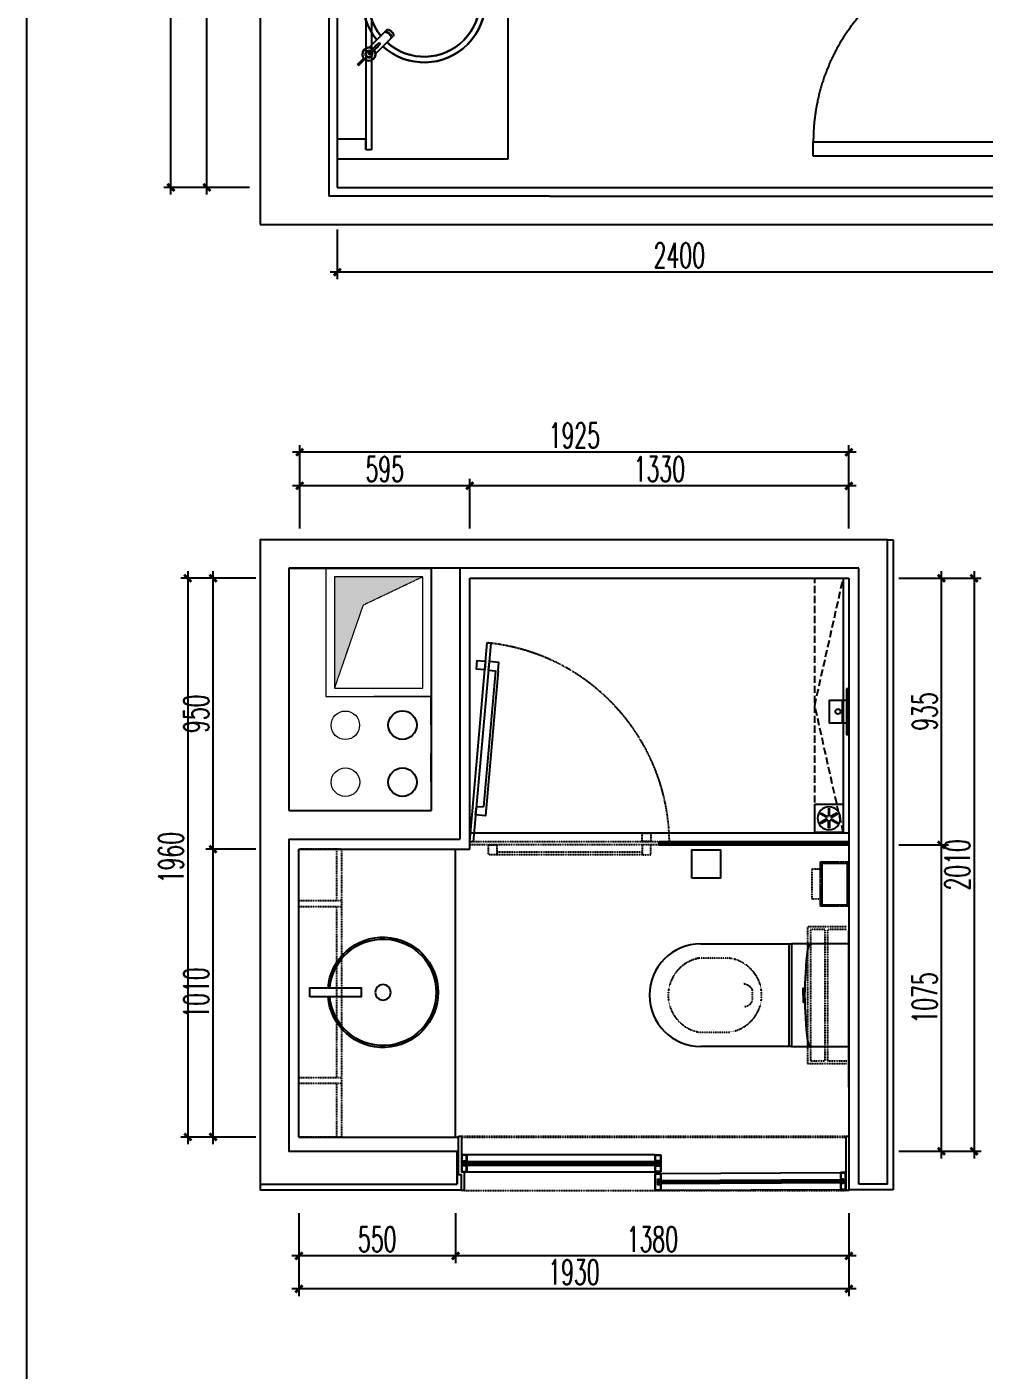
# Model space of a CAD drawing. Header units: inches. Extents: x 24920 to 61775, y 10942 to 38819.
# Drawn here: x 24920 to 28278, y 18932 to 23644 of the extents above; entities that cross this region are included whole.
import ezdxf

# ---------------------------------------------------------------- set-up
doc = ezdxf.new("R2010")
doc.units = ezdxf.units.IN
doc.header["$MEASUREMENT"] = 0
doc.header["$PDMODE"] = 1
for name, pattern in [('DASH', [0.35, 0.25, -0.1]), ('HIDDEN', [9.525, 6.35, -3.175]), ('HIDDEN2', [0.1875, 0.125, -0.0625])]:
    doc.linetypes.add(name, pattern=pattern)
for name, color, linetype in [('1wall', 4, 'Continuous'), ('2-p-door平面门', 3, 'Continuous'), ('2-p-door平面门投影线', 250, 'HIDDEN2'), ('2-p-fn完成面', 3, 'Continuous'), ('2-p-fn平地共用', 2, 'Continuous'), ('2-p-fn平天地共用', 2, 'Continuous'), ('2-p-furn01可活动家具', 2, 'HIDDEN2'), ('2-p-furn02不可活动家具', 1, 'Continuous'), ('2-p-furn05地漏', 1, 'Continuous'), ('DOOR', 60, 'Continuous'), ('FIXTURE', 2, 'Continuous'), ('FURNITURE', 2, 'Continuous'), ('P-VERP-DSEW', 53, 'TG_F'), ('UTIL', 2, 'Continuous'), ('WALL', 2, 'Continuous'), ('win', 1, 'Continuous')]:
    doc.layers.add(name, color=color, linetype=linetype)
for name, color, linetype, lineweight in [('A-FLOR-GRND', 42, 'Continuous', 9), ('A-FLOR-HATC', 9, 'Continuous', 9), ('A-FLOR-HOLE', 8, 'HIDDEN2', 9), ('DDDDD', 8, 'TG_N', 9), ('P-VERP-LDRA', 111, 'TG_W', 9), ('P-VERP-VENT', 234, 'TG_T', 9)]:
    doc.layers.add(name, color=color, linetype=linetype, lineweight=lineweight)
doc.styles.add('DIM', font='simplex.shx', dxfattribs={"width": 0.6, "bigfont": 'extfont.shx'})
doc.styles.add('TG_LINETYPE', font='TSSDENG', dxfattribs={"width": 0.8, "height": 3, "bigfont": 'HZTXT'})
doc.linetypes.add('TG_F', pattern='A,2,-0.3,["F",TG_LINETYPE,S=0.1,R=0,X=-0.21,Y=-0.15],0', length=2.3)
doc.linetypes.add('TG_N', pattern='A,4,-0.3,["N",TG_LINETYPE,S=0.1,R=0,X=-0.23,Y=-0.14],0', length=4.3)
doc.linetypes.add('TG_T', pattern='A,4,-0.3,["T",TG_LINETYPE,S=0.1,R=0,X=-0.21,Y=-0.14],0', length=4.3)
doc.linetypes.add('TG_W', pattern='A,2,-0.3,["W",TG_LINETYPE,S=0.1,R=0,X=-0.23,Y=-0.15],0', length=2.3)
doc.linetypes.add('ZIGZAG', pattern='A,0.0001,-0.2,[131,ltypeshp.shx,S=0.2,R=0,X=-0.2,Y=0],-0.4,[131,ltypeshp.shx,S=0.2,R=180,X=0.2,Y=0],-0.2', length=0.8001)
doc.dimstyles.new('1比25', dxfattribs={"dimscale": 25, "dimtxt": 3.5, "dimasz": 1, "dimexe": 1, "dimexo": 1, "dimgap": 0.6, "dimtad": 1, "dimdec": 0, "dimrnd": 5, "dimzin": 0, "dimdsep": 46, "dimtxsty": 'DIM', "dimblk": 'ARCHTICK', "dimcen": 0.09, "dimdle": 1, "dimclrd": 1, "dimclre": 1, "dimclrt": 1, "dimadec": 0, "dimazin": 0, "dimtfac": 1, "dimtdec": 0, "dimtix": 1, "dimtmove": 2, "dimatfit": 3, "dimldrblk": '引线箭头（自定义）', "dimfxl": 0, "dimtolj": 1, "dimtzin": 0, "dimarcsym": 0})

# ---------------------------------------------------------------- blocks, each defined once
blk = doc.blocks.new('GFJGHJHGJHJ')
at = {"layer": 'UTIL', "color": 1}
for p, q in [((60401.1, -13662.4, 0), (60381, -13682.4, 0)), ((60404.3, -13665.6, 0), (60384.3, -13685.7, 0))]:
    blk.add_line(p, q, dxfattribs=at)
at = {"layer": 'UTIL', "color": 2}
for p, q in [((60343.5, -13701.5, 0), (60281.3, -13763.8, 0)), ((60365.2, -13723.2, 0), (60303, -13785.4, 0))]:
    blk.add_line(p, q, dxfattribs=at)
at = {"layer": 'UTIL', "color": 1}
for radius in [25, 20]:
    blk.add_circle((60172, -13894.7, 0), radius, dxfattribs=at)
for centre, radius, start, end in [((60402.7, -13664, 0), 2.3, 315, 135), ((60172.4, -13886.2, 0), 195, 47.8024, 38.7784), ((60366.5, -13700.3, 0), 12.3, 241.4135, 208.5865), ((60366.5, -13700.3, 0), 10.7, 243.3951, 206.6049)]:
    blk.add_arc(centre, radius, start, end, dxfattribs=at)
at = {"layer": 'UTIL', "color": 2}
for centre, radius, start, end in [((60172.4, -13886.2, 0), 215, 47.5415, 39.3592), ((60564.4, -13935.6, 0), 310.1, 130.5082, 139.4918), ((60131.2, -13502.4, 0), 310.1, 310.5082, 319.4918), ((60366.5, -13700.3, 0), 23, 234.4881, 215.5119), ((60364.9, -13701.8, 0), 2.86, 315, 135), ((60330.6, -13736.1, 0), 2.86, 135, 315)]:
    blk.add_arc(centre, radius, start, end, dxfattribs=at)
at = {"layer": 'UTIL', "color": 1, "extrusion": (0, 0, -1)}
for centre in [(60299.1, -13767.7, 0), (60300, -13766.7, 0)]:
    blk.add_ellipse(centre, major_axis=(10.8, -10.8), ratio=0.448066, start_param=6.283185, end_param=9.424778, dxfattribs=at)
at = {"layer": 'UTIL', "color": 2, "extrusion": (0, 0, -1)}
blk.add_ellipse((60292.1, -13774.6, 0), major_axis=(10.8, -10.8), ratio=0.448066, start_param=6.283185, end_param=9.424778, dxfattribs=at)
blk = doc.blocks.new('A$C5B893323')
at = {"layer": 'UTIL', "color": 3}
blk.add_blockref('GFJGHJHGJHJ', (-59912.2, 14146.4, 0), dxfattribs=at)
blk = doc.blocks.new('fdffgfff')
at = {"layer": 'UTIL', "color": 1}
for p, q in [((-1906288.5, -735593.2), (-1906268.4, -735613.3)), ((-1906288.5, -735593.2), (-1906268.4, -735613.3)), ((-1906285.2, -735590), (-1906265.2, -735610)), ((-1906285.2, -735590), (-1906265.2, -735610))]:
    blk.add_line(p, q, dxfattribs=at)
at = {"layer": 'UTIL', "color": 2}
for p, q in [((-1906249.3, -735650.8), (-1906187.1, -735713)), ((-1906249.3, -735650.8), (-1906187.1, -735713)), ((-1906227.7, -735629.1), (-1906165.4, -735691.3)), ((-1906227.7, -735629.1), (-1906165.4, -735691.3))]:
    blk.add_line(p, q, dxfattribs=at)
at = {"layer": 'UTIL', "color": 1}
for radius in [25, 25, 20, 20]:
    blk.add_circle((-1906056.2, -735822.3), radius, dxfattribs=at)
for centre, radius, start, end in [((-1906286.9, -735591.6), 2.3, 45, 225), ((-1906286.9, -735591.6), 2.3, 45, 225), ((-1906250.6, -735627.8), 12.3, 331.4135, 298.5865), ((-1906250.6, -735627.8), 12.3, 331.4135, 298.5865), ((-1906250.6, -735627.8), 10.7, 333.3951, 296.6049), ((-1906250.6, -735627.8), 10.7, 333.3951, 296.6049), ((-1906056.5, -735813.7), 195, 141.2216, 132.1976), ((-1906056.5, -735813.7), 195, 141.2216, 132.1976)]:
    blk.add_arc(centre, radius, start, end, dxfattribs=at)
at = {"layer": 'UTIL', "color": 2}
for centre, radius, start, end in [((-1906250.6, -735627.8), 23, 324.4881, 305.5119), ((-1906250.6, -735627.8), 23, 324.4881, 305.5119), ((-1906056.5, -735813.7), 215, 140.6408, 132.4585), ((-1906056.5, -735813.7), 215, 140.6408, 132.4585), ((-1906249.1, -735629.3), 2.86, 45, 225), ((-1906249.1, -735629.3), 2.86, 45, 225), ((-1906015.3, -735429.9), 310.1, 220.5082, 229.4918), ((-1906015.3, -735429.9), 310.1, 220.5082, 229.4918), ((-1906448.5, -735863.1), 310.1, 40.5082, 49.4918), ((-1906448.5, -735863.1), 310.1, 40.5082, 49.4918), ((-1906214.7, -735663.7), 2.86, 225, 45), ((-1906214.7, -735663.7), 2.86, 225, 45)]:
    blk.add_arc(centre, radius, start, end, dxfattribs=at)
at = {"layer": 'UTIL', "color": 1}
for centre, start_param, end_param in [((-1906184.2, -735694.3), 3.141593, 6.283185), ((-1906184.2, -735694.3), 3.141593, 6.283185), ((-1906184.2, -735694.3), 3.141593, 6.283185), ((-1906184.2, -735694.3), 3.141593, 6.283185), ((-1906184.2, -735694.3), 3.141593, 6.283185), ((-1906184.2, -735694.3), 3.141593, 3.166137), ((-1906184.2, -735694.3), 3.166137, 3.19068), ((-1906184.2, -735694.3), 3.19068, 3.215224), ((-1906184.2, -735694.3), 3.215224, 3.239767), ((-1906184.2, -735694.3), 3.239767, 3.264311), ((-1906184.2, -735694.3), 3.264311, 3.288855), ((-1906184.2, -735694.3), 3.288855, 3.313398), ((-1906183.2, -735695.2), 3.141593, 6.283185), ((-1906183.2, -735695.2), 3.141593, 6.283185), ((-1906183.2, -735695.2), 3.141593, 6.283185), ((-1906183.2, -735695.2), 3.141593, 6.283185), ((-1906183.2, -735695.2), 3.141593, 6.283185), ((-1906183.2, -735695.2), 3.141593, 3.166137), ((-1906184.2, -735694.3), 3.313398, 3.387029), ((-1906183.2, -735695.2), 3.166137, 3.19068), ((-1906183.2, -735695.2), 3.19068, 3.215224), ((-1906183.2, -735695.2), 3.215224, 3.239767), ((-1906184.2, -735694.3), 3.387029, 3.436117), ((-1906183.2, -735695.2), 3.239767, 3.264311), ((-1906183.2, -735695.2), 3.264311, 3.288855), ((-1906183.2, -735695.2), 3.288855, 3.313398), ((-1906184.2, -735694.3), 3.436117, 3.485204), ((-1906183.2, -735695.2), 3.313398, 3.387029), ((-1906184.2, -735694.3), 3.485204, 3.534292), ((-1906183.2, -735695.2), 3.387029, 3.436117), ((-1906184.2, -735694.3), 3.534292, 3.583379), ((-1906183.2, -735695.2), 3.436117, 3.485204), ((-1906184.2, -735694.3), 3.583379, 3.632467), ((-1906183.2, -735695.2), 3.485204, 3.534292), ((-1906184.2, -735694.3), 3.632467, 3.681554), ((-1906183.2, -735695.2), 3.534292, 3.583379), ((-1906184.2, -735694.3), 3.681554, 3.828816), ((-1906183.2, -735695.2), 3.583379, 3.632467), ((-1906183.2, -735695.2), 3.632467, 3.681554), ((-1906183.2, -735695.2), 3.681554, 3.828816), ((-1906184.2, -735694.3), 3.828816, 3.926991), ((-1906183.2, -735695.2), 3.828816, 3.926991), ((-1906184.2, -735694.3), 3.926991, 4.025166), ((-1906183.2, -735695.2), 3.926991, 4.025166), ((-1906184.2, -735694.3), 4.025166, 4.12334), ((-1906183.2, -735695.2), 4.025166, 4.12334), ((-1906184.2, -735694.3), 4.12334, 4.221515), ((-1906183.2, -735695.2), 4.12334, 4.221515), ((-1906184.2, -735694.3), 4.221515, 4.516039), ((-1906183.2, -735695.2), 4.221515, 4.516039), ((-1906184.2, -735694.3), 4.516039, 4.712389), ((-1906183.2, -735695.2), 4.516039, 4.712389), ((-1906184.2, -735694.3), 4.712389, 4.908739), ((-1906183.2, -735695.2), 4.712389, 4.908739), ((-1906184.2, -735694.3), 4.908739, 5.203263), ((-1906183.2, -735695.2), 4.908739, 5.203263), ((-1906184.2, -735694.3), 5.203263, 5.301438), ((-1906184.2, -735694.3), 5.301438, 5.399612), ((-1906183.2, -735695.2), 5.203263, 5.301438), ((-1906184.2, -735694.3), 5.399612, 5.841399), ((-1906184.2, -735694.3), 6.258642, 6.283185), ((-1906184.2, -735694.3), 6.234098, 6.258642), ((-1906184.2, -735694.3), 6.209554, 6.234098), ((-1906183.2, -735695.2), 5.301438, 5.399612), ((-1906184.2, -735694.3), 6.185011, 6.209554), ((-1906184.2, -735694.3), 6.160467, 6.185011), ((-1906184.2, -735694.3), 6.135923, 6.160467), ((-1906184.2, -735694.3), 6.111379, 6.135923), ((-1906184.2, -735694.3), 5.890486, 6.111379), ((-1906183.2, -735695.2), 5.399612, 5.841399), ((-1906183.2, -735695.2), 6.258642, 6.283185), ((-1906183.2, -735695.2), 6.234098, 6.258642), ((-1906184.2, -735694.3), 5.841399, 5.890486), ((-1906183.2, -735695.2), 6.209554, 6.234098), ((-1906183.2, -735695.2), 6.185011, 6.209554), ((-1906183.2, -735695.2), 6.160467, 6.185011), ((-1906183.2, -735695.2), 6.135923, 6.160467), ((-1906183.2, -735695.2), 6.111379, 6.135923), ((-1906183.2, -735695.2), 5.890486, 6.111379), ((-1906183.2, -735695.2), 5.841399, 5.890486)]:
    blk.add_ellipse(centre, major_axis=(10.8, 10.8), ratio=0.448066, start_param=start_param, end_param=end_param, dxfattribs=at)
at = {"layer": 'UTIL', "color": 2}
for start_param, end_param in [(3.141593, 6.283185), (3.141593, 6.283185), (3.141593, 6.283185), (3.141593, 6.283185), (3.141593, 6.283185), (3.141593, 3.166137), (3.166137, 3.19068), (3.19068, 3.215224), (3.215224, 3.239767), (3.239767, 3.264311), (3.264311, 3.288855), (3.288855, 3.313398), (3.313398, 3.387029), (3.387029, 3.436117), (3.436117, 3.485204), (3.485204, 3.534292), (3.534292, 3.583379), (3.583379, 3.632467), (3.632467, 3.681554), (3.681554, 3.828816), (3.828816, 3.926991), (3.926991, 4.025166), (4.025166, 4.12334), (4.12334, 4.221515), (4.221515, 4.516039), (4.516039, 4.712389), (4.712389, 4.908739), (4.908739, 5.203263), (5.203263, 5.301438), (5.301438, 5.399612), (5.399612, 5.841399), (6.258642, 6.283185), (6.234098, 6.258642), (6.209554, 6.234098), (6.185011, 6.209554), (6.160467, 6.185011), (6.135923, 6.160467), (6.111379, 6.135923), (5.890486, 6.111379), (5.841399, 5.890486)]:
    blk.add_ellipse((-1906176.3, -735702.2), major_axis=(10.8, 10.8), ratio=0.448066, start_param=start_param, end_param=end_param, dxfattribs=at)
at = {"layer": 'FURNITURE', "xscale": -1}
blk.add_blockref('A$C5B893323', (-1905796.3, -736073.9), dxfattribs=at)
blk = doc.blocks.new('_ArchTick')
at = {"color": 0, "linetype": 'ByBlock', "const_width": 0.4}
blk.add_lwpolyline([(-0.5, -0.5), (0.5, 0.5)], dxfattribs=at)
blk = doc.blocks.new('*D1045')
at = {"color": 1, "lineweight": -2, "transparency": 16777216}
for p, q in [((25551.5, 22880.5), (25551.5, 24275.5)), ((25701.5, 24250.5), (25526.5, 24250.5)), ((25701.5, 22905.5), (25526.5, 22905.5))]:
    blk.add_line(p, q, dxfattribs=at)
at = {"layer": 'Defpoints', "color": 0, "transparency": 16777216}
for p in [(25551.5, 24250.5), (26009, 24250.5), (26009, 22905.5)]:
    blk.add_point(p, dxfattribs=at)
at = {"color": 1, "lineweight": -2, "transparency": 16777216, "xscale": 25, "yscale": 25, "zscale": 25}
for p, rotation in [((25551.5, 24250.5), 90), ((25551.5, 22905.5), 270)]:
    blk.add_blockref('_ArchTick', p, dxfattribs=dict(at, rotation=rotation))
at = {"color": 1, "transparency": 16777216, "insert": (25492.8, 23578), "char_height": 87.5, "attachment_point": 5, "rotation": 90, "style": 'DIM'}
blk.add_mtext('\\A1;1345', dxfattribs=at)
blk = doc.blocks.new('引线箭头（自定义）')
at = {"linetype": 'ByBlock', "lineweight": -2}
h = blk.add_hatch(color=8, dxfattribs=at)
h.dxf.hatch_style = 1
h.paths.add_polyline_path([(-1.2, -0.96), (-0.31, 0), (-1.2, 0.96), (-0.91, 1.21), (0, 0), (-0.91, -1.21)])
at = {"color": 0, "linetype": 'ByBlock', "lineweight": -2}
blk.add_line((-0.31, 0), (-4.75, 0), dxfattribs=at)
blk.add_lwpolyline([(-1.2, -0.96), (-0.31, 0), (-1.2, 0.96), (-0.91, 1.21), (0, 0), (-0.91, -1.21)], close=True, dxfattribs=at)
blk = doc.blocks.new('*D1048')
at = {"color": 1, "lineweight": -2, "transparency": 16777216}
for p, q in [((25575.6, 25405.5), (25400.6, 25405.5)), ((25425.6, 22880.5), (25425.6, 25430.5)), ((25575.6, 22905.5), (25400.6, 22905.5))]:
    blk.add_line(p, q, dxfattribs=at)
at = {"layer": 'Defpoints', "color": 0, "transparency": 16777216}
for p in [(25425.6, 25405.5), (25614, 25405.5), (25667.3, 22905.5)]:
    blk.add_point(p, dxfattribs=at)
at = {"color": 1, "lineweight": -2, "transparency": 16777216, "xscale": 25, "yscale": 25, "zscale": 25}
for p, rotation in [((25425.6, 25405.5), 90), ((25425.6, 22905.5), 270)]:
    blk.add_blockref('_ArchTick', p, dxfattribs=dict(at, rotation=rotation))
at = {"color": 1, "transparency": 16777216, "insert": (25366.8, 24155.5), "char_height": 87.5, "attachment_point": 5, "rotation": 90, "style": 'DIM'}
blk.add_mtext('\\A1;2500', dxfattribs=at)
blk = doc.blocks.new('*D1057')
at = {"color": 1, "lineweight": -2, "transparency": 16777216}
for p, q in [((26009, 22758.6), (26009, 22583.6)), ((28409, 22758.6), (28409, 22583.6)), ((28434, 22608.6), (25984, 22608.6))]:
    blk.add_line(p, q, dxfattribs=at)
at = {"layer": 'Defpoints', "color": 0, "transparency": 16777216}
for p in [(26009, 22905.5), (28409, 22905.5), (26009, 22608.6)]:
    blk.add_point(p, dxfattribs=at)
at = {"color": 1, "lineweight": -2, "transparency": 16777216, "xscale": 25, "yscale": 25, "zscale": 25, "rotation": 180}
blk.add_blockref('_ArchTick', (26009, 22608.6), dxfattribs=at)
at = {"color": 1, "lineweight": -2, "transparency": 16777216, "xscale": 25, "yscale": 25, "zscale": 25}
blk.add_blockref('_ArchTick', (28409, 22608.6), dxfattribs=at)
at = {"color": 1, "transparency": 16777216, "insert": (27209, 22667.4), "char_height": 87.5, "attachment_point": 5, "style": 'DIM'}
blk.add_mtext('\\A1;2400', dxfattribs=at)
blk = doc.blocks.new('D 建筑图 PQD01')
at = {"layer": 'A-FLOR-HATC'}
h = blk.add_hatch(color=256, dxfattribs=at)
h.dxf.hatch_style = 1
h.paths.add_polyline_path([(-30, -340), (-30, -30), (-420, -30), (-130, -130)])
at = {"layer": 'A-FLOR-GRND'}
blk.add_lwpolyline([(0, -370), (0, 0), (-450, 0), (-450, -370)], close=True, dxfattribs=at)
at = {"layer": 'A-FLOR-GRND', "linetype": 'DASH'}
blk.add_lwpolyline([(-30, -340), (-30, -30), (-420, -30), (-420, -340)], close=True, dxfattribs=at)
at = {"layer": 'A-FLOR-HOLE'}
blk.add_lwpolyline([(-30, -340), (-130, -130), (-420, -30)], dxfattribs=at)
blk = doc.blocks.new('W-厕纸架')
at = {"linetype": 'HIDDEN2', "ltscale": 20}
for p, q in [((-77.5, -100), (-77.5, 0)), ((77.5, 0), (-77.5, 0)), ((77.5, 0), (77.5, -100)), ((77.5, -100), (-77.5, -100))]:
    blk.add_line(p, q, dxfattribs=at)
at = {"color": 250}
blk.add_lwpolyline([(-72.5, -95), (72.5, -95), (72.5, -5), (-72.5, -5)], close=True, dxfattribs=at)
at = {"color": 250, "linetype": 'HIDDEN2'}
blk.add_lwpolyline([(-52.5, -100), (-52.5, -129.9), (52.5, -129.9), (52.5, -100)], dxfattribs=at)
blk = doc.blocks.new('地漏')
at = {"color": 250}
for p, q in [((100, 100), (0, 100)), ((0, 100), (0, 0)), ((100, 0), (100, 100)), ((39.9, 53.5), (21.7, 64)), ((23.7, 67.5), (41.9, 57)), ((48, 81.5), (48, 60.5)), ((52, 60.5), (52, 81.5)), ((76.3, 67.5), (58.1, 57)), ((60.1, 53.5), (78.3, 64)), ((39.9, 46.5), (21.7, 36)), ((23.7, 32.5), (41.9, 43)), ((48, 18.5), (48, 39.5)), ((52, 39.5), (52, 18.5)), ((76.3, 32.5), (58.1, 43)), ((60.1, 46.5), (78.3, 36)), ((0, 0), (100, 0))]:
    blk.add_line(p, q, dxfattribs=at)
blk.add_circle((50, 50), 40, dxfattribs=at)
for centre, start, end in [((22.7, 65.7), 60, 240), ((40.9, 55.2), 240, 60), ((50, 81.5), 0, 180), ((50, 60.5), 180, 0), ((59.1, 55.2), 120, 300), ((77.3, 65.7), 300, 120), ((22.7, 34.3), 120, 300), ((40.9, 44.8), 300, 120), ((50, 39.5), 0, 180), ((50, 18.5), 180, 0), ((59.1, 44.8), 60, 240), ((77.3, 34.3), 240, 60)]:
    blk.add_arc(centre, 2, start, end, dxfattribs=at)
blk = doc.blocks.new('WFWEFWFWEF')
at = {"layer": '2-p-furn01可活动家具', "linetype": 'HIDDEN2'}
for p, q in [((228734.9, 14219.2), (228734.9, 14357.2)), ((228744.9, 14289.2), (228744.9, 14357.2)), ((229204.9, 14357.2), (229204.9, 14289.2)), ((229214.9, 14357.2), (229214.9, 14219.2)), ((229204.9, 14289.2), (228744.9, 14289.2)), ((228744.9, 14229.2), (228744.9, 14279.2)), ((229204.9, 14279.2), (228744.9, 14279.2)), ((229204.9, 14279.2), (229204.9, 14229.2)), ((229214.9, 14219.2), (228734.9, 14219.2)), ((229204.9, 14229.2), (228744.9, 14229.2))]:
    blk.add_line(p, q, dxfattribs=at)
blk = doc.blocks.new('*U761')
for p, q in [((-180, -125), (-180, -201)), ((180, -201), (180, -125)), ((-180, -201), (180, -201)), ((-180, -520), (-180, -201)), ((180, -201), (180, -520))]:
    blk.add_line(p, q)
blk.add_lwpolyline([(160, -145), (160, -145, 0.414214), (180, -125), (180, 0), (-180, 0), (-180, -125, 0.414214), (-160, -145)], format="xyb")
at = {"color": 250}
for points in [[(0, -160.4), (-25, -160.4), (-25, -155.2)], [(0, -160.4), (25, -160.4), (25, -155.2)], [(-180, -211), (180, -211)]]:
    blk.add_lwpolyline(points, dxfattribs=at)
at = {"color": 250, "linetype": 'HIDDEN2', "ltscale": 0.5}
for points in [[(-130.1, -523.8, 0.846342), (130.1, -523.8), (129.8, -423.8, 0.904822), (-130.1, -423.8), (-130.1, -523.8)], [(40, -368.3, 0.27714), (20, -338.8), (-20, -338.8, 0.216985), (-39.6, -369.3)]]:
    blk.add_lwpolyline(points, format="xyb", dxfattribs=at)
for centre, radius, start, end in [((0, 1079.8), 1235.2, 262.5574, 277.4426), ((0, -520), 180, 180, 0)]:
    blk.add_arc(centre, radius, start, end)
blk = doc.blocks.new('gdfgdfsgsdfgsdghh')
at = {"layer": '2-p-door平面门'}
for p, q in [((14154686.6, -797348.3), (14154206.6, -797348.3)), ((14154686.6, -797358.3), (14154176.6, -797358.3))]:
    blk.add_line(p, q, dxfattribs=at)
for points in [[(14154686.6, -797311.3), (14154686.6, -797281.3), (14154716.6, -797281.3), (14154716.6, -797311.3)], [(14154081.6, -797323.3), (14154081.6, -797311.3), (14154781.6, -797311.3), (14154781.6, -797323.3)]]:
    blk.add_lwpolyline(points, close=True, dxfattribs=at)
for points in [[(14154206.6, -797358.3), (14154176.6, -797358.3), (14154176.6, -797323.3), (14154206.6, -797323.3), (14154206.6, -797348.3)], [(14154686.6, -797358.3), (14154716.6, -797358.3), (14154716.6, -797323.3), (14154686.6, -797323.3), (14154686.6, -797348.3)]]:
    blk.add_lwpolyline(points, dxfattribs=at)
at = {"layer": '2-p-door平面门', "color": 250, "linetype": 'HIDDEN2'}
blk.add_arc((14154072.1, -797302.6), 709.5, 275.7046, 359.3002, dxfattribs=at)
blk = doc.blocks.new('gdfghfdhfgdhjghjhgj')
at = {"layer": '2-p-door平面门', "color": 250, "linetype": 'HIDDEN2'}
for p, q in [((14151696, -792726.5), (14151186, -792726.5)), ((14151696, -792736.5), (14151186, -792736.5))]:
    blk.add_line(p, q, dxfattribs=at)
for points in [[(14151696, -792689.5), (14151696, -792659.5), (14151726, -792659.5), (14151726, -792689.5)], [(14151091, -792701.5), (14151091, -792689.5), (14151791, -792689.5), (14151791, -792701.5)], [(14151156, -792736.5), (14151156, -792701.5), (14151186, -792701.5), (14151186, -792736.5)], [(14151726, -792736.5), (14151726, -792701.5), (14151696, -792701.5), (14151696, -792736.5)]]:
    blk.add_lwpolyline(points, close=True, dxfattribs=at)
blk = doc.blocks.new('A$C38D3311E')
at = {"layer": '2-p-fn完成面', "color": 143, "rotation": 85.00000000000001}
blk.add_blockref('gdfgdfsgsdfgsdghh', (-2027886.7, -14030683.8), dxfattribs=at)
at = {"layer": '2-p-fn完成面', "color": 143}
blk.add_blockref('gdfghfdhfgdhjghjhgj', (-14151091, 792736.5), dxfattribs=at)
blk = doc.blocks.new('A$C73F30405')
blk.add_lwpolyline([(-70, 232.5), (-70, 197.5), (130, 197.5), (130, 232.5)], close=True)
at = {"color": 250}
blk.add_circle((215, 215), 30, dxfattribs=at)
blk.add_arc((215, 215), 215, 184.6688, 175.3312)
blk.add_arc((215, 215), 207.5, 184.8379, 175.1621, dxfattribs=at)
blk = doc.blocks.new('A$C41E3661D')
at = {"layer": '2-p-door平面门', "color": 250, "linetype": 'ZIGZAG', "lineweight": -2, "ltscale": 0.05}
blk.add_line((30, 11, -320.3), (30, 694), dxfattribs=at)
at = {"layer": '2-p-door平面门', "color": 3, "lineweight": -2}
for p, q in [((0, 5, -320.3), (0, 25, -320.3)), ((0, 25, -320.3), (23, 25, -320.3)), ((60, 5, -320.3), (0, 5, -320.3)), ((1.5, 6.5, -320.3), (1.5, 23.5, -320.3)), ((1.5, 23.5, -320.3), (21.5, 23.5, -320.3)), ((58.5, 6.5, -320.3), (1.5, 6.5, -320.3)), ((21.5, 23.5, -320.3), (21.5, 8.5, -320.3)), ((21.5, 8.5, -320.3), (38.5, 8.5, -320.3)), ((23, 25, -320.3), (23, 10, -320.3)), ((23, 10, -320.3), (37, 10, -320.3)), ((37, 10, -320.3), (37, 25, -320.3)), ((37, 25, -320.3), (60, 25, -320.3)), ((38.5, 8.5, -320.3), (38.5, 23.5, -320.3)), ((38.5, 23.5, -320.3), (58.5, 23.5, -320.3)), ((58.5, 23.5, -320.3), (58.5, 6.5, -320.3)), ((60, 25, -320.3), (60, 5, -320.3))]:
    blk.add_line(p, q, dxfattribs=at)
for points in [[(0, 705), (0, 685), (23, 685), (23, 695), (37, 695), (37, 685), (60, 685), (60, 705)], [(1.5, 703.5), (1.5, 686.5), (21.5, 686.5), (21.5, 696.5), (38.5, 696.5), (38.5, 686.5), (58.5, 686.5), (58.5, 703.5)], [(24, 694), (24, 11), (36, 11), (36, 694)]]:
    blk.add_lwpolyline(points, close=True, dxfattribs=at)
for points in [[(0, 685), (0, 25)], [(60, 25), (60, 685)]]:
    blk.add_lwpolyline(points, dxfattribs=at)
for centre, start, end in [((23.5, 685), 0, 180), ((36.5, 685), 0, 180), ((23.5, 25, -320.3), 180, 0), ((36.5, 25, -320.3), 180, 0)]:
    blk.add_arc(centre, 0.5, start, end, dxfattribs=at)
blk = doc.blocks.new('EARDS')
at = {"layer": '2-p-door平面门', "color": 250, "linetype": 'ZIGZAG', "lineweight": -2, "ltscale": 0.05, "elevation": 800.7}
blk.add_lwpolyline([(27, 658.6), (30, 11)], dxfattribs=at)
at = {"layer": '2-p-fn完成面', "color": 3, "lineweight": -2}
for p, q in [((23, 20), (0, 20)), ((0, 20), (0, 0)), ((0, 0), (60, 0)), ((23, 10), (23, 20)), ((37, 10), (23, 10)), ((60, 20), (37, 20)), ((37, 20), (37, 10)), ((60, 0), (60, 20))]:
    blk.add_line(p, q, dxfattribs=at)
at = {"layer": '2-p-fn完成面', "color": 8, "lineweight": -2}
for p, q in [((21.5, 18.5), (1.5, 18.5)), ((1.5, 18.5), (1.5, 1.5)), ((1.5, 1.5), (58.5, 1.5)), ((21.5, 8.5), (21.5, 18.5)), ((38.5, 8.5), (21.5, 8.5)), ((58.5, 18.5), (38.5, 18.5)), ((38.5, 18.5), (38.5, 8.5)), ((58.5, 1.5), (58.5, 18.5))]:
    blk.add_line(p, q, dxfattribs=at)
at = {"layer": '2-p-fn完成面', "color": 3, "lineweight": -2, "elevation": -160.1}
blk.add_lwpolyline([(57, 669.6), (57, 649.6), (34, 649.6), (34, 659.6), (20, 659.6), (20, 649.6), (-3, 649.6), (-3, 669.6)], close=True, dxfattribs=at)
at = {"layer": '2-p-fn完成面', "color": 8, "lineweight": -2, "elevation": -160.1}
blk.add_lwpolyline([(55.5, 668.1), (55.5, 651.1), (35.5, 651.1), (35.5, 661.1), (18.5, 661.1), (18.5, 651.1), (-1.5, 651.1), (-1.5, 668.1)], close=True, dxfattribs=at)
at = {"layer": '2-p-fn完成面', "color": 8, "lineweight": -2, "elevation": 0}
for points in [[(0, 20), (-3, 649.6)], [(57, 649.6), (60, 20)]]:
    blk.add_lwpolyline(points, dxfattribs=at)
at = {"layer": '2-p-fn完成面', "elevation": -160.1}
blk.add_lwpolyline([(33, 658.6), (36, 11), (24, 11), (21, 658.6)], close=True, dxfattribs=at)
at = {"layer": '2-p-fn完成面', "color": 3, "lineweight": -2}
for centre, start, end in [((20.5, 649.6, 1441.3), 0, 180), ((33.5, 649.6, 1441.3), 0, 180), ((23.5, 20), 180, 0), ((36.5, 20), 180, 0)]:
    blk.add_arc(centre, 0.5, start, end, dxfattribs=at)
blk = doc.blocks.new('A$C1CF80978')
at = {"layer": '2-p-furn05地漏', "color": 8}
blk.add_lwpolyline([(0, 100), (100, 100), (100, 0), (0, 0)], close=True, dxfattribs=at)
blk = doc.blocks.new('*D894')
at = {"color": 1, "lineweight": -2, "transparency": 16777216}
for p, q in [((27978.5, 20471), (28153.5, 20471)), ((28128.5, 19371), (28128.5, 20496)), ((27978.5, 19396), (28153.5, 19396))]:
    blk.add_line(p, q, dxfattribs=at)
at = {"layer": 'Defpoints', "color": 0, "transparency": 16777216}
for p in [(27803.7, 20471), (28128.5, 20471), (26361.5, 19396)]:
    blk.add_point(p, dxfattribs=at)
at = {"color": 1, "lineweight": -2, "transparency": 16777216, "xscale": 25, "yscale": 25, "zscale": 25}
for p, rotation in [((28128.5, 20471), 90), ((28128.5, 19396), 270)]:
    blk.add_blockref('_ArchTick', p, dxfattribs=dict(at, rotation=rotation))
at = {"color": 1, "transparency": 16777216, "insert": (28069.8, 19933.5), "char_height": 87.5, "attachment_point": 5, "rotation": 90, "style": 'DIM'}
blk.add_mtext('\\A1;1075', dxfattribs=at)
blk = doc.blocks.new('*D895')
at = {"color": 1, "lineweight": -2, "transparency": 16777216}
for p, q in [((27978.5, 21406), (28153.5, 21406)), ((28128.5, 20446), (28128.5, 21431)), ((27978.5, 20471), (28153.5, 20471))]:
    blk.add_line(p, q, dxfattribs=at)
at = {"layer": 'Defpoints', "color": 0, "transparency": 16777216}
for p in [(27804, 21406, 0), (28128.5, 21406), (27803.7, 20471)]:
    blk.add_point(p, dxfattribs=at)
at = {"color": 1, "lineweight": -2, "transparency": 16777216, "xscale": 25, "yscale": 25, "zscale": 25}
for p, rotation in [((28128.5, 21406), 90), ((28128.5, 20471), 270)]:
    blk.add_blockref('_ArchTick', p, dxfattribs=dict(at, rotation=rotation))
at = {"color": 1, "transparency": 16777216, "insert": (28069.8, 20938.5), "char_height": 87.5, "attachment_point": 5, "rotation": 90, "style": 'DIM'}
blk.add_mtext('\\A1;935', dxfattribs=at)
blk = doc.blocks.new('*D896')
at = {"color": 1, "lineweight": -2, "transparency": 16777216}
for p, q in [((28093, 21406), (28268, 21406)), ((28243, 21431), (28243, 19371)), ((28093, 19396), (28268, 19396))]:
    blk.add_line(p, q, dxfattribs=at)
at = {"layer": 'Defpoints', "color": 0, "transparency": 16777216}
for p in [(28037.8, 21406), (28037.8, 19396), (28243, 19396)]:
    blk.add_point(p, dxfattribs=at)
at = {"color": 1, "lineweight": -2, "transparency": 16777216, "xscale": 25, "yscale": 25, "zscale": 25}
for p, rotation in [((28243, 21406), 90), ((28243, 19396), 270)]:
    blk.add_blockref('_ArchTick', p, dxfattribs=dict(at, rotation=rotation))
at = {"color": 1, "transparency": 16777216, "insert": (28184.2, 20401), "char_height": 87.5, "attachment_point": 5, "rotation": 90, "style": 'DIM'}
blk.add_mtext('\\A1;2010', dxfattribs=at)
blk = doc.blocks.new('*D897')
at = {"color": 1, "lineweight": -2, "transparency": 16777216}
for p, q in [((27829, 21730.4), (26449, 21730.4)), ((26474, 21580.4), (26474, 21755.4)), ((27804, 21580.4), (27804, 21755.4))]:
    blk.add_line(p, q, dxfattribs=at)
at = {"layer": 'Defpoints', "color": 0, "transparency": 16777216}
for p in [(26474, 21730.4), (26474, 21406), (27804, 21406, 0)]:
    blk.add_point(p, dxfattribs=at)
at = {"color": 1, "lineweight": -2, "transparency": 16777216, "xscale": 25, "yscale": 25, "zscale": 25, "rotation": 180}
blk.add_blockref('_ArchTick', (26474, 21730.4), dxfattribs=at)
at = {"color": 1, "lineweight": -2, "transparency": 16777216, "xscale": 25, "yscale": 25, "zscale": 25}
blk.add_blockref('_ArchTick', (27804, 21730.4), dxfattribs=at)
at = {"color": 1, "transparency": 16777216, "insert": (27139, 21789.2), "char_height": 87.5, "attachment_point": 5, "style": 'DIM'}
blk.add_mtext('\\A1;1330', dxfattribs=at)
blk = doc.blocks.new('*D898')
at = {"color": 1, "lineweight": -2, "transparency": 16777216}
for p, q in [((26499, 21730.4), (25852.3, 21730.4)), ((25877.3, 21580.4), (25877.3, 21755.4)), ((26474, 21580.4), (26474, 21755.4))]:
    blk.add_line(p, q, dxfattribs=at)
at = {"layer": 'Defpoints', "color": 0, "transparency": 16777216}
for p in [(25877.3, 21730.4), (26474, 21541), (25877.3, 20455.8, 0)]:
    blk.add_point(p, dxfattribs=at)
at = {"color": 1, "lineweight": -2, "transparency": 16777216, "xscale": 25, "yscale": 25, "zscale": 25, "rotation": 180}
blk.add_blockref('_ArchTick', (25877.3, 21730.4), dxfattribs=at)
at = {"color": 1, "lineweight": -2, "transparency": 16777216, "xscale": 25, "yscale": 25, "zscale": 25}
blk.add_blockref('_ArchTick', (26474, 21730.4), dxfattribs=at)
at = {"color": 1, "transparency": 16777216, "insert": (26175.6, 21789.2), "char_height": 87.5, "attachment_point": 5, "style": 'DIM'}
blk.add_mtext('\\A1;595', dxfattribs=at)
blk = doc.blocks.new('*D899')
at = {"color": 1, "lineweight": -2, "transparency": 16777216}
for p, q in [((25877.3, 21698.3), (25877.3, 21873.3)), ((27804, 21698.3), (27804, 21873.3)), ((27829, 21848.3), (25852.3, 21848.3))]:
    blk.add_line(p, q, dxfattribs=at)
at = {"layer": 'Defpoints', "color": 0, "transparency": 16777216}
for p in [(25877.3, 21848.3), (25877.3, 21580.4), (27804, 21580.4)]:
    blk.add_point(p, dxfattribs=at)
at = {"color": 1, "lineweight": -2, "transparency": 16777216, "xscale": 25, "yscale": 25, "zscale": 25, "rotation": 180}
blk.add_blockref('_ArchTick', (25877.3, 21848.3), dxfattribs=at)
at = {"color": 1, "lineweight": -2, "transparency": 16777216, "xscale": 25, "yscale": 25, "zscale": 25}
blk.add_blockref('_ArchTick', (27804, 21848.3), dxfattribs=at)
at = {"color": 1, "transparency": 16777216, "insert": (26840.6, 21907.1), "char_height": 87.5, "attachment_point": 5, "style": 'DIM'}
blk.add_mtext('\\A1;1925', dxfattribs=at)
blk = doc.blocks.new('*D900')
at = {"color": 1, "lineweight": -2, "transparency": 16777216}
for p, q in [((26424.3, 19178.7), (26424.3, 19003.7)), ((27804, 19178.7), (27804, 19003.7)), ((27829, 19028.7), (26399.3, 19028.7))]:
    blk.add_line(p, q, dxfattribs=at)
at = {"layer": 'Defpoints', "color": 0, "transparency": 16777216}
for p in [(26424.3, 19449), (27804, 19449), (26424.3, 19028.7)]:
    blk.add_point(p, dxfattribs=at)
at = {"color": 1, "lineweight": -2, "transparency": 16777216, "xscale": 25, "yscale": 25, "zscale": 25, "rotation": 180}
blk.add_blockref('_ArchTick', (26424.3, 19028.7), dxfattribs=at)
at = {"color": 1, "lineweight": -2, "transparency": 16777216, "xscale": 25, "yscale": 25, "zscale": 25}
blk.add_blockref('_ArchTick', (27804, 19028.7), dxfattribs=at)
at = {"color": 1, "transparency": 16777216, "insert": (27114.2, 19087.5), "char_height": 87.5, "attachment_point": 5, "style": 'DIM'}
blk.add_mtext('\\A1;1380', dxfattribs=at)
blk = doc.blocks.new('*D901')
at = {"color": 1, "lineweight": -2, "transparency": 16777216}
for p, q in [((25874.3, 19178.7), (25874.3, 19003.7)), ((26424.3, 19178.7), (26424.3, 19003.7)), ((26449.3, 19028.7), (25849.3, 19028.7))]:
    blk.add_line(p, q, dxfattribs=at)
at = {"layer": 'Defpoints', "color": 0, "transparency": 16777216}
for p in [(25874.3, 19446), (26424.3, 19449), (25874.3, 19028.7)]:
    blk.add_point(p, dxfattribs=at)
at = {"color": 1, "lineweight": -2, "transparency": 16777216, "xscale": 25, "yscale": 25, "zscale": 25, "rotation": 180}
blk.add_blockref('_ArchTick', (25874.3, 19028.7), dxfattribs=at)
at = {"color": 1, "lineweight": -2, "transparency": 16777216, "xscale": 25, "yscale": 25, "zscale": 25}
blk.add_blockref('_ArchTick', (26424.3, 19028.7), dxfattribs=at)
at = {"color": 1, "transparency": 16777216, "insert": (26149.3, 19087.5), "char_height": 87.5, "attachment_point": 5, "style": 'DIM'}
blk.add_mtext('\\A1;550', dxfattribs=at)
blk = doc.blocks.new('*D902')
at = {"color": 1, "lineweight": -2, "transparency": 16777216}
for p, q in [((25723.1, 20455.8), (25548.1, 20455.8)), ((25573.1, 19421), (25573.1, 20480.8)), ((25723.1, 19446), (25548.1, 19446))]:
    blk.add_line(p, q, dxfattribs=at)
at = {"layer": 'Defpoints', "color": 0, "transparency": 16777216}
for p in [(25573.1, 20455.8), (25877.3, 20455.8, 0), (25874.3, 19446)]:
    blk.add_point(p, dxfattribs=at)
at = {"color": 1, "lineweight": -2, "transparency": 16777216, "xscale": 25, "yscale": 25, "zscale": 25}
for p, rotation in [((25573.1, 20455.8), 90), ((25573.1, 19446), 270)]:
    blk.add_blockref('_ArchTick', p, dxfattribs=dict(at, rotation=rotation))
at = {"color": 1, "transparency": 16777216, "insert": (25514.3, 19950.9), "char_height": 87.5, "attachment_point": 5, "rotation": 90, "style": 'DIM'}
blk.add_mtext('\\A1;1010', dxfattribs=at)
blk = doc.blocks.new('*D903')
at = {"color": 1, "lineweight": -2, "transparency": 16777216}
for p, q in [((25723.1, 21406), (25548.1, 21406)), ((25573.1, 20430.8), (25573.1, 21431)), ((25723.1, 20455.8), (25548.1, 20455.8))]:
    blk.add_line(p, q, dxfattribs=at)
at = {"layer": 'Defpoints', "color": 0, "transparency": 16777216}
for p in [(25573.1, 21406), (26474, 21406), (25877.3, 20455.8, 0)]:
    blk.add_point(p, dxfattribs=at)
at = {"color": 1, "lineweight": -2, "transparency": 16777216, "xscale": 25, "yscale": 25, "zscale": 25}
for p, rotation in [((25573.1, 21406), 90), ((25573.1, 20455.8), 270)]:
    blk.add_blockref('_ArchTick', p, dxfattribs=dict(at, rotation=rotation))
at = {"color": 1, "transparency": 16777216, "insert": (25514.3, 20930.9), "char_height": 87.5, "attachment_point": 5, "rotation": 90, "style": 'DIM'}
blk.add_mtext('\\A1;950', dxfattribs=at)
blk = doc.blocks.new('*D904')
at = {"color": 1, "lineweight": -2, "transparency": 16777216}
for p, q in [((25610.6, 21406), (25459.6, 21406)), ((25484.6, 21431), (25484.6, 19421)), ((25610.6, 19446), (25459.6, 19446))]:
    blk.add_line(p, q, dxfattribs=at)
at = {"layer": 'Defpoints', "color": 0, "transparency": 16777216}
for p in [(25635.6, 21406), (25484.6, 19446), (25635.6, 19446)]:
    blk.add_point(p, dxfattribs=at)
at = {"color": 1, "lineweight": -2, "transparency": 16777216, "xscale": 25, "yscale": 25, "zscale": 25}
for p, rotation in [((25484.6, 21406), 90), ((25484.6, 19446), 270)]:
    blk.add_blockref('_ArchTick', p, dxfattribs=dict(at, rotation=rotation))
at = {"color": 1, "transparency": 16777216, "insert": (25425.8, 20426), "char_height": 87.5, "attachment_point": 5, "rotation": 90, "style": 'DIM'}
blk.add_mtext('\\A1;1960', dxfattribs=at)
blk = doc.blocks.new('*D905')
at = {"color": 1, "lineweight": -2, "transparency": 16777216}
for p, q in [((25874.3, 19063.1), (25874.3, 18888.1)), ((27804, 19063.1), (27804, 18888.1)), ((27829, 18913.1), (25849.3, 18913.1))]:
    blk.add_line(p, q, dxfattribs=at)
at = {"layer": 'Defpoints', "color": 0, "transparency": 16777216}
for p in [(25874.3, 19091.2), (27804, 19091.2), (25874.3, 18913.1)]:
    blk.add_point(p, dxfattribs=at)
at = {"color": 1, "lineweight": -2, "transparency": 16777216, "xscale": 25, "yscale": 25, "zscale": 25, "rotation": 180}
blk.add_blockref('_ArchTick', (25874.3, 18913.1), dxfattribs=at)
at = {"color": 1, "lineweight": -2, "transparency": 16777216, "xscale": 25, "yscale": 25, "zscale": 25}
blk.add_blockref('_ArchTick', (27804, 18913.1), dxfattribs=at)
at = {"color": 1, "transparency": 16777216, "insert": (26839.2, 18971.9), "char_height": 87.5, "attachment_point": 5, "style": 'DIM'}
blk.add_mtext('\\A1;1930', dxfattribs=at)
blk = doc.blocks.new('hgres')
at = {"layer": '1wall', "color": 4, "ltscale": 0.2}
blk.add_line((26754, 22875.5), (25979, 22875.5), dxfattribs=at)
at = {"layer": 'DOOR', "linetype": 'HIDDEN', "ltscale": 200}
blk.add_lwpolyline([(28409, 23015.5), (27679, 23015.5), (27679, 23065.5), (28409, 23065.5)], close=True, dxfattribs=at)
blk.add_arc((28359.1, 23067.2), 680.1, 85.792, 180.1462, dxfattribs=at)
at = {"layer": 'FIXTURE', "color": 1, "linetype": 'HIDDEN', "ltscale": 200}
blk.add_line((26109, 24145.2), (26109, 23037.1), dxfattribs=at)
at = {"layer": 'FIXTURE', "color": 4}
blk.add_line((26754, 22875.5), (28439, 22875.5), dxfattribs=at)
at = {"layer": 'FIXTURE', "color": 1, "linetype": 'HIDDEN', "ltscale": 200}
blk.add_lwpolyline([(26009, 24125.2), (26109, 24125.2), (26109, 24145.2), (26129, 24145.2), (26129, 23037.1), (26109, 23037.1), (26109, 23075.5), (26009, 23075.5)], dxfattribs=at)
at = {"layer": 'UTIL'}
for p, q in [((26609, 23005.5), (26609, 24195.2)), ((26009, 23005.5), (26609, 23005.5))]:
    blk.add_line(p, q, dxfattribs=at)
at = {"layer": 'WALL', "color": 4}
for p, q in [((25739, 25675.5), (25739, 22775.5)), ((25979, 25675.5), (25979, 22875.5))]:
    blk.add_line(p, q, dxfattribs=at)
at = {"layer": 'WALL', "color": 3}
for p, q in [((26009, 25405.5), (26009, 22965.5)), ((26009, 22905.5), (28409, 22905.5))]:
    blk.add_line(p, q, dxfattribs=at)
at = {"layer": 'WALL', "color": 4, "ltscale": 0.2}
blk.add_line((25739, 22775.5), (28559, 22775.5), dxfattribs=at)
at = {"layer": 'WALL', "color": 3}
blk.add_lwpolyline([(26009, 22965.5), (26009, 22965.5), (26009, 22905.5)], dxfattribs=at)
at = {"layer": 'win', "linetype": 'ByBlock', "xscale": -1, "rotation": 180}
blk.add_blockref('fdffgfff', (1932370.5, -712254.5), dxfattribs=at)
for base, p1, p2, picture, middle in [((25425.6, 25405.5), (25667.3, 22905.5), (25614, 25405.5), '*D1048', (25366.8, 24155.5)), ((25551.5, 24250.5), (26009, 22905.5), (26009, 24250.5), '*D1045', (25492.8, 23578))]:
    dim = blk.add_linear_dim(base=base, p1=p1, p2=p2, angle=90, dimstyle='1比25')
    dim.commit()
    dim.dimension.update_dxf_attribs({"geometry": picture, "text_midpoint": middle})
dim = blk.add_linear_dim(base=(26009, 22608.6), p1=(28409, 22905.5), p2=(26009, 22905.5), dimstyle='1比25')
dim.commit()
dim.dimension.update_dxf_attribs({"geometry": '*D1057', "text_midpoint": (27209, 22667.4)})
blk = doc.blocks.new('ghgd')
at = {"color": 3}
blk.add_line((27939.3, 21541), (27959.3, 21541), dxfattribs=at)
at = {"color": 4}
for p, q in [((27839, 21441, 160.1), (25839, 21441)), ((27839, 19281), (27839, 21441, 160.1)), ((27939.3, 19281), (27839, 19281))]:
    blk.add_line(p, q, dxfattribs=at)
at = {"color": 4, "linetype": 'ByBlock'}
for p, q in [((25839, 21441), (26339, 21441)), ((25839, 21441), (25839, 20591)), ((26339, 20591), (26339, 21441)), ((26439, 21441), (26439, 20491)), ((25839, 20591), (26339, 20591)), ((25839, 20491), (26439, 20491)), ((26429.3, 19396, 0), (26429.3, 19281, 0)), ((26429.3, 19281, 0), (26429.3, 19396, 0)), ((26429.3, 19281, 0), (26429.3, 19281, 0))]:
    blk.add_line(p, q, dxfattribs=at)
at = {"color": 8, "linetype": 'ByBlock'}
blk.add_line((26429.3, 19396, 0), (26429.3, 19396, 0), dxfattribs=at)
at = {"color": 4, "linetype": 'ByBlock'}
for points in [[(27939.3, 19281), (27939.3, 21541), (25739, 21541), (25739, 19281), (26429.3, 19281)], [(25839, 20491), (25839, 19396), (26429.3, 19396)]]:
    blk.add_lwpolyline(points, dxfattribs=at)
at = {"color": 8, "linetype": 'DASH', "ltscale": 100}
blk.add_lwpolyline([(27684, 20514), (27684, 21406), (27784, 21406), (27784, 20514)], close=True, dxfattribs=at)
blk.add_lwpolyline([(27784, 20514), (27684, 20960), (27784, 21406)], dxfattribs=at)
at = {"layer": '2-p-door平面门投影线'}
for p, q in [((26444.3, 19449, 0), (27794, 19449, 0)), ((26444.3, 19446), (27794, 19446)), ((26454.3, 19258, 0), (27794, 19258))]:
    blk.add_line(p, q, dxfattribs=at)
at = {"layer": '2-p-fn完成面', "color": 3}
blk.add_line((27959.3, 21541), (27959.3, 19261), dxfattribs=at)
at = {"layer": '2-p-fn完成面', "color": 8}
blk.add_line((27824, 21441, 160.1), (27824, 21441, 160.1), dxfattribs=at)
at = {"layer": '2-p-fn完成面'}
for p, q in [((26474, 20455.8, 0), (26474, 21406)), ((26474, 21406), (27804, 21406, 0)), ((27804, 21406, 0), (27804, 19261, 0)), ((25874.3, 19446), (25874.3, 20456)), ((25874.3, 20455.8), (26474, 20455.8)), ((27138.4, 20483, 0), (27803.7, 20483)), ((27138.4, 20471, 0), (27138.4, 20483, 0)), ((27138.4, 20471, 0), (27803.7, 20471)), ((27959.3, 19261), (27804, 19261, 0))]:
    blk.add_line(p, q, dxfattribs=at)
at = {"layer": '2-p-fn完成面', "color": 8, "linetype": 'ZIGZAG', "ltscale": 0.04}
blk.add_line((27138.4, 20477, 0), (27803.7, 20477), dxfattribs=at)
at = {"layer": '2-p-fn完成面'}
for points in [[(25874.3, 19446), (26434.3, 19446)], [(25739, 19281), (25739, 19261), (26444.3, 19261)]]:
    blk.add_lwpolyline(points, dxfattribs=at)
at = {"layer": '2-p-fn平地共用', "color": 8}
for p, q in [((27784, 21406, 0), (27784, 20513, 0)), ((26474, 20513), (27804, 20513, 87.5))]:
    blk.add_line(p, q, dxfattribs=at)
at = {"layer": '2-p-fn平天地共用', "color": 1, "elevation": 0}
blk.add_lwpolyline([(26434.3, 19449), (26444.3, 19449), (26444.3, 19323.5), (26454.3, 19323.5), (26454.3, 19258), (26444.3, 19258), (26444.3, 19313.5), (26434.3, 19313.5), (26434.3, 19449)], dxfattribs=at)
at = {"layer": '2-p-fn平天地共用', "color": 1}
blk.add_lwpolyline([(27794, 19258), (27794, 19449), (27804, 19449), (27804, 19258)], close=True, dxfattribs=at)
at = {"layer": '2-p-furn01可活动家具'}
for p, q in [((26024.3, 20455.8, 0), (25877.3, 20455.8, 0)), ((26024.3, 20455.8, 0), (26024.3, 19446, 0)), ((26024.3, 19446), (25874.3, 19446))]:
    blk.add_line(p, q, dxfattribs=at)
at = {"layer": '2-p-furn01可活动家具', "color": 250}
for p, q in [((26006.3, 20459, 0), (26006.3, 20274, 0)), ((26024.3, 20274, 0), (25874.3, 20274, 0)), ((26024.3, 20254, 0), (25874.3, 20254, 0)), ((26006.3, 20254, 0), (26006.3, 19654, 0)), ((26024.3, 19654, 0), (25874.3, 19654, 0)), ((26024.3, 19654, 0), (25874.3, 19654, 0)), ((26024.3, 19634, 0), (25874.3, 19634, 0)), ((26006.3, 19634, 0), (26006.3, 19448, 0))]:
    blk.add_line(p, q, dxfattribs=at)
at = {"layer": '2-p-furn02不可活动家具'}
for p, q in [((27780.6, 20978.8, 120.8), (27780.6, 20897.8, 120.8)), ((26424.3, 19446), (26424.3, 20455.8)), ((27804, 19621, 17.6), (27804, 20171, 17.6)), ((27804, 19786, 17.6), (27804, 20006, 17.6))]:
    blk.add_line(p, q, dxfattribs=at)
at = {"layer": '2-p-furn02不可活动家具', "elevation": 120.8}
for points in [[(27795, 21018.3), (27795, 20858.3), (27804, 20858.3), (27804, 21018.3)], [(27795, 20978.8), (27795, 20897.8), (27735.9, 20897.8), (27735.9, 20978.8)]]:
    blk.add_lwpolyline(points, close=True, dxfattribs=at)
at = {"layer": '2-p-furn02不可活动家具'}
blk.add_circle((27765.3, 20938.3, 120.8), 9, dxfattribs=at)
at = {"layer": 'DDDDD'}
for p, q in [((26337.7, 20991), (26137.7, 20990.9)), ((26337.8, 20791), (26337.7, 20991))]:
    blk.add_line(p, q, dxfattribs=at)
at = {"layer": 'DDDDD', "color": 4}
blk.add_line((26337.8, 20591), (26337.7, 20791), dxfattribs=at)
at = {"layer": 'P-VERP-DSEW', "linetype": 'Continuous'}
for centre in [(26237.8, 20890.9), (26237.8, 20690.9)]:
    blk.add_circle(centre, 50, dxfattribs=at)
at = {"layer": 'P-VERP-LDRA', "linetype": 'Continuous'}
blk.add_circle((26037.7, 20690.7), 50, dxfattribs=at)
at = {"layer": 'P-VERP-VENT', "linetype": 'Continuous'}
blk.add_circle((26037.2, 20890.4), 50, dxfattribs=at)
at = {"color": 8, "linetype": 'ByBlock'}
blk.add_blockref('A$C38D3311E', (26474.1, 20435.4, 0), dxfattribs=at)
at = {"xscale": -1, "rotation": 270}
blk.add_blockref('WFWEFWFWEF', (13439.9, -209031.4, 17.6), dxfattribs=at)
at = {"layer": '2-p-door平面门', "color": 6, "rotation": 90}
for name, p in [('A$C41E3661D', (27149.3, 19323.5, 0)), ('EARDS', (27794, 19261, 0))]:
    blk.add_blockref(name, p, dxfattribs=at)
at = {"layer": '2-p-fn完成面', "rotation": 90}
blk.add_blockref('D 建筑图 PQD01', (25969, 21441), dxfattribs=at)
at = {"layer": '2-p-fn平地共用', "color": 3, "rotation": 90}
blk.add_blockref('A$C1CF80978', (27353.4, 20354), dxfattribs=at)
at = {"layer": '2-p-furn02不可活动家具'}
for name, p, rotation in [('W-厕纸架', (27804, 20333.5, 0), 269.9999999999999), ('*U761', (27804, 19943.5, 0), 270)]:
    blk.add_blockref(name, p, dxfattribs=dict(at, rotation=rotation))
at = {"layer": '2-p-furn02不可活动家具', "xscale": -0.8999999999996362, "yscale": 0.8999999999996362, "zscale": 0.8999999999996362, "rotation": 180}
blk.add_blockref('A$C73F30405', (25975.9, 20147, 0), dxfattribs=at)
at = {"layer": '2-p-furn05地漏', "xscale": -1, "rotation": 180}
blk.add_blockref('地漏', (27684, 20614), dxfattribs=at)
for base, p1, p2, angle, picture, middle in [((25877.3, 21848.3), (27804, 21580.4), (25877.3, 21580.4), 180, '*D899', (26840.6, 21907.1)), ((25877.3, 21730.4), (26474, 21541), (25877.3, 20455.8, 0), 180, '*D898', (26175.6, 21789.2)), ((26474, 21730.4), (27804, 21406, 0), (26474, 21406), 180, '*D897', (27139, 21789.2)), ((25484.6, 19446), (25635.6, 21406), (25635.6, 19446), 90, '*D904', (25425.8, 20426)), ((25573.1, 21406), (25877.3, 20455.8, 0), (26474, 21406), 90, '*D903', (25514.3, 20930.9)), ((28128.5, 21406), (27803.7, 20471), (27804, 21406, 0), 90, '*D895', (28069.8, 20938.5)), ((28243, 19396), (28037.8, 21406), (28037.8, 19396), 90, '*D896', (28184.2, 20401)), ((25573.1, 20455.8), (25874.3, 19446), (25877.3, 20455.8, 0), 90, '*D902', (25514.3, 19950.9)), ((28128.5, 20471), (26361.5, 19396), (27803.7, 20471), 90, '*D894', (28069.8, 19933.5)), ((25874.3, 19028.7), (26424.3, 19449), (25874.3, 19446), 180, '*D901', (26149.3, 19087.5)), ((26424.3, 19028.7), (27804, 19449), (26424.3, 19449), 180, '*D900', (27114.2, 19087.5)), ((25874.3, 18913.1), (27804, 19091.2), (25874.3, 19091.2), 180, '*D905', (26839.2, 18971.9))]:
    dim = blk.add_linear_dim(base=base, p1=p1, p2=p2, angle=angle, dimstyle='1比25')
    dim.commit()
    dim.dimension.update_dxf_attribs({"geometry": picture, "text_midpoint": middle})

msp = doc.modelspace()

# ---------------------------------------------------------------- linework, layer by layer
msp.add_lwpolyline([(24920, 36083), (61775, 36083), (61775, 10941.5), (24920, 10941.5)], close=True)

# ---------------------------------------------------------------- block references
for name, p in [('hgres', (0, 175.5)), ('ghgd', (0, 304))]:
    msp.add_blockref(name, p)

doc.saveas('drawing.dxf')
